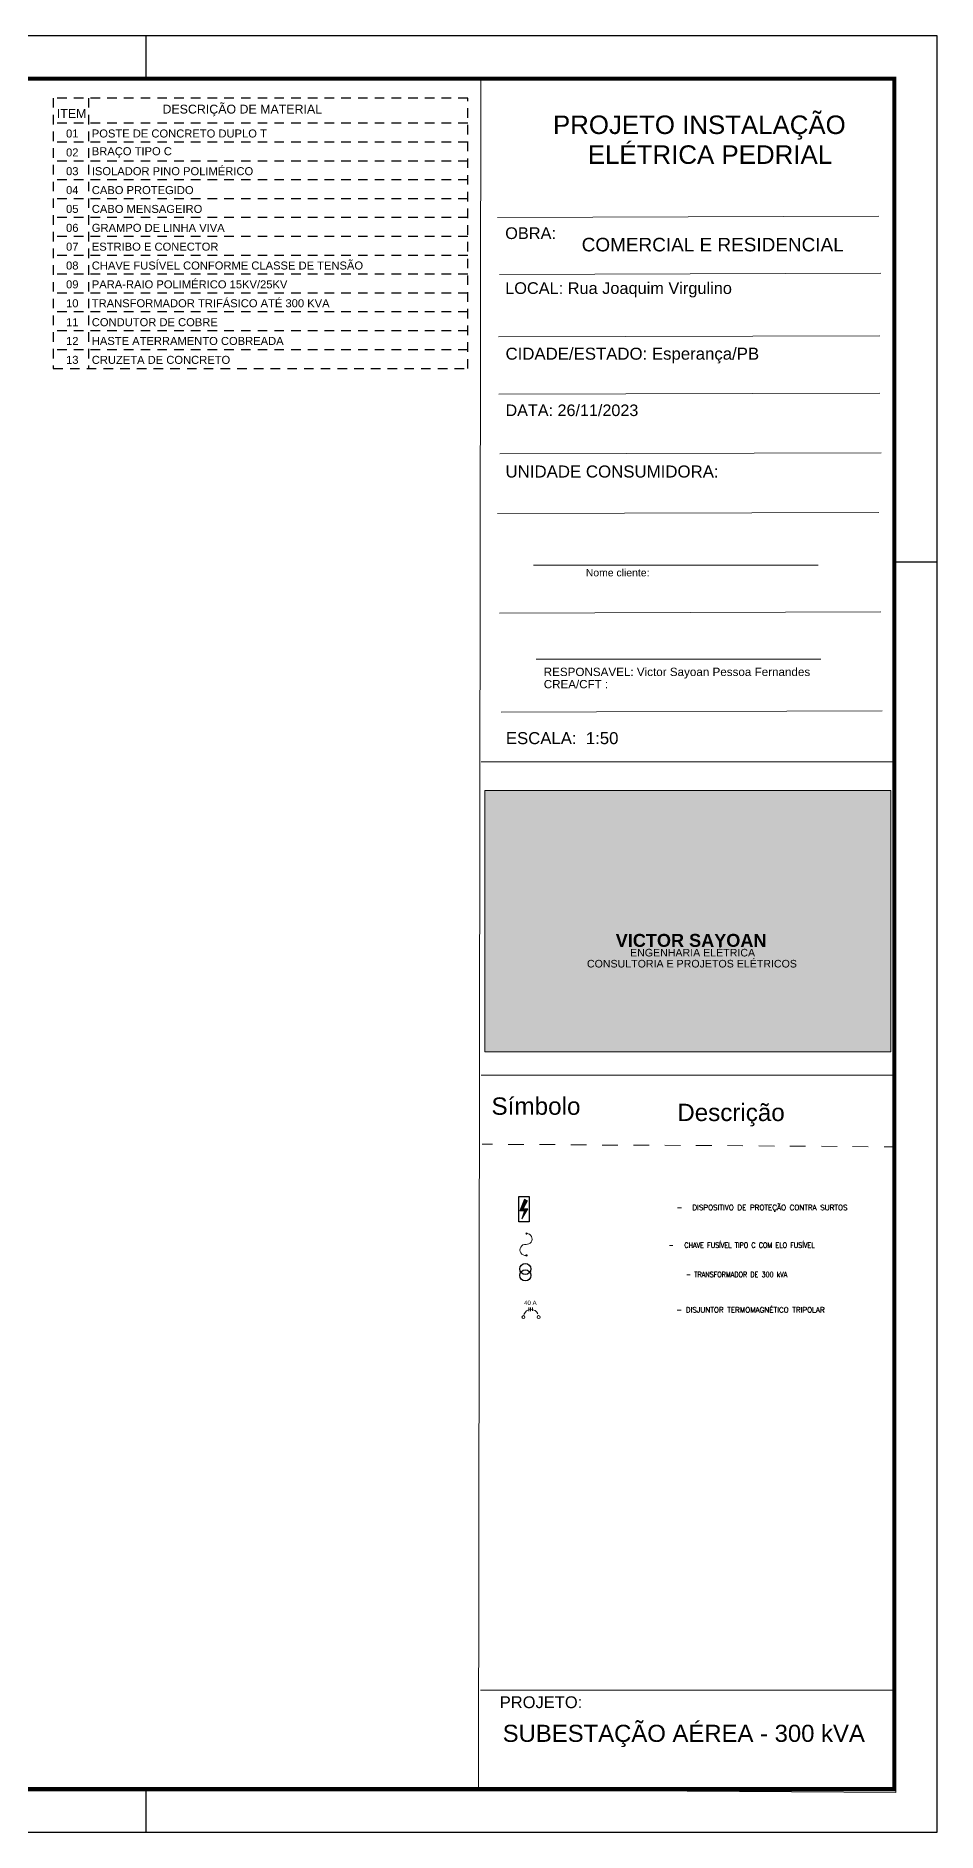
# Model space of a CAD drawing. Header units: metres. Extents: x 2999 to 3164, y 1641 to 1678.
# Drawn here: x 3145.42 to 3164.28, y 1640.57 to 1678.17 of the extents above; entities that cross this region are included whole.
import ezdxf

# ---------------------------------------------------------------- set-up
doc = ezdxf.new("R2010")
doc.units = ezdxf.units.M
doc.linetypes.add('CONTORNO_QUADRO_T', pattern=[0.35, 0.2, -0.15])
doc.linetypes.add('Contínuo', pattern=[0])
for name, color, linetype in [('4', 136, 'Continuous'), ('ARQ-FOLHA', 7, 'Continuous'), ('DIAGRAMA', 7, 'Continuous'), ('LEGENDA_TEXTO', 136, 'Continuous'), ('PDF29_Geometry', 7, 'Continuous'), ('PDF3_DI-Disjuntor', 7, 'Continuous'), ('PDF3_DI-Textos do diagrama', 7, 'Continuous'), ('PDF3_DIAGRAMA', 7, 'Continuous'), ('PDF3_Text', 7, 'Continuous')]:
    doc.layers.add(name, color=color, linetype=linetype)
for name, color, linetype, true_color in [('PDF29_Text', 30, 'Continuous', 0xff7f00), ('PDF47_Solid Fills', 7, 'Continuous', 0xc7ad54), ('PDF47_Text', 7, 'Continuous', 0xffffff)]:
    doc.layers.add(name, color=color, linetype=linetype, true_color=true_color)
doc.styles.add('Arial$001', font='arial.ttf', dxfattribs={"height": 1.562076})
doc.styles.add('PDF Arial', font='arial.ttf')
doc.styles.add('PDF ArialMT', font='arial.ttf')
doc.styles.add('PDF Sarabun-Extra Bold', font='arialbd.ttf')
doc.styles.add('PDF Sarabun-Thin', font='arial.ttf')
doc.styles.add('ROMANS', font='ROMANS.shx', dxfattribs={"width": 0.8, "height": 0.1})
doc.styles.add('SIMPLEX', font='simplex.shx', dxfattribs={"height": 0.1})

# ---------------------------------------------------------------- blocks, each defined once
blk = doc.blocks.new('FOLHA A2')
at = {"layer": 'ARQ-FOLHA'}
for p, q in [((594, 0), (0, 0)), ((409, -10), (409, 0)), ((594, -420), (594, 0)), ((584, -123), (594, -123)), ((409, -420), (409, -410)), ((0, -420), (594, -420))]:
    blk.add_line(p, q, dxfattribs=at)
at = {"layer": 'ARQ-FOLHA', "const_width": 1}
blk.add_lwpolyline([(25, -410), (584, -410), (584, -10), (25, -10), (25, -410)], dxfattribs=at)

msp = doc.modelspace()

# ---------------------------------------------------------------- hatches: boundary and pattern name
at = {"linetype": 'Contínuo', "true_color": 0xfecc66}
h = msp.add_hatch(color=31, dxfattribs=at)
h.dxf.hatch_style = 1
h.set_gradient(color1=(254, 204, 102))
h.paths.add_polyline_path([(3158.853, 1660.993), (3158.95, 1661.047), (3159.685, 1660.645), (3159.737, 1660.887), (3158.953, 1661.317), (3158.623, 1661.133), (3158.623, 1660.723), (3159.479, 1660.239), (3159.479, 1660.121), (3159.25, 1659.989), (3159.256, 1659.737), (3159.709, 1659.995), (3159.71, 1660.387), (3158.853, 1660.87)])
h.paths.add_polyline_path([(3159.063, 1660.383), (3158.843, 1660.383), (3158.843, 1659.887), (3158.408, 1660.114), (3158.408, 1661.035), (3158.172, 1660.969), (3158.187, 1659.99), (3158.847, 1659.634), (3159.063, 1659.638)])

# ---------------------------------------------------------------- linework, layer by layer
msp.add_line((3154.731, 1677.272), (3163.389, 1677.272))
at = {"color": 7, "linetype": 'Continuous', "lineweight": 9, "true_color": 0x000007}
for points in [[(3163.389, 1677.272), (3163.418, 1641.395), (3154.684, 1641.455), (3154.731, 1677.272)], [(3155.079, 1674.37), (3163.067, 1674.393), (3163.067, 1674.393)], [(3155.122, 1673.174), (3163.107, 1673.204), (3163.107, 1673.204)], [(3155.099, 1671.865), (3163.084, 1671.891), (3163.084, 1671.891)], [(3155.105, 1670.666), (3163.087, 1670.692), (3163.087, 1670.692)], [(3155.128, 1669.416), (3163.114, 1669.44), (3163.114, 1669.44)], [(3155.079, 1668.167), (3163.061, 1668.194), (3163.061, 1668.194)], [(3155.122, 1666.086), (3163.104, 1666.113), (3163.104, 1666.113)], [(3155.155, 1664.012), (3163.137, 1664.039), (3163.137, 1664.039)], [(3154.737, 1662.969), (3163.392, 1662.969), (3163.392, 1662.969)], [(3154.741, 1656.415), (3163.392, 1656.415), (3163.392, 1656.415)], [(3162.189, 1654.92), (3161.861, 1654.924), (3161.861, 1654.924)], [(3162.842, 1654.914), (3162.514, 1654.92), (3162.514, 1654.92)], [(3163.389, 1654.91), (3163.173, 1654.914), (3163.173, 1654.914)], [(3154.727, 1643.539), (3163.385, 1643.539), (3163.385, 1643.539)]]:
    msp.add_lwpolyline(points, dxfattribs=at)
at = {"color": 7, "linetype": 'Continuous', "lineweight": 20, "true_color": 0x000007}
for points in [[(3155.834, 1667.087), (3161.793, 1667.087), (3161.793, 1667.087)], [(3155.889, 1665.119), (3161.848, 1665.119), (3161.848, 1665.119)], [(3154.978, 1654.967), (3154.761, 1654.967), (3154.761, 1654.967)], [(3155.635, 1654.962), (3155.304, 1654.962), (3155.304, 1654.962)], [(3156.288, 1654.959), (3155.962, 1654.959), (3155.962, 1654.959)], [(3156.946, 1654.954), (3156.614, 1654.954), (3156.614, 1654.954)], [(3157.598, 1654.95), (3157.272, 1654.95), (3157.272, 1654.95)], [(3158.256, 1654.945), (3157.925, 1654.945), (3157.925, 1654.945)], [(3158.909, 1654.94), (3158.583, 1654.945), (3158.583, 1654.945)], [(3159.567, 1654.937), (3159.235, 1654.94), (3159.235, 1654.94)], [(3160.219, 1654.932), (3159.893, 1654.937), (3159.893, 1654.937)], [(3160.877, 1654.929), (3160.551, 1654.932), (3160.551, 1654.932)], [(3161.53, 1654.924), (3161.203, 1654.929), (3161.203, 1654.929)]]:
    msp.add_lwpolyline(points, dxfattribs=at)
at = {"color": 7, "linetype": 'Continuous', "lineweight": 9, "true_color": 0xffffff}
msp.add_lwpolyline([(3154.817, 1656.898), (3154.817, 1662.372), (3163.316, 1662.372), (3163.316, 1656.898)], close=True, dxfattribs=at)
at = {"color": 7, "transparency": 33554559}
for points in [[(3155.688, 1653.097), (3155.67, 1653.109), (3155.665, 1653.097)], [(3155.665, 1653.097), (3155.688, 1653.097), (3155.67, 1653.086)], [(3155.678, 1653.117), (3155.688, 1653.097), (3155.67, 1653.109)], [(3155.688, 1653.097), (3155.67, 1653.086), (3155.688, 1653.096)], [(3155.67, 1653.086), (3155.688, 1653.096), (3155.678, 1653.077)], [(3155.69, 1653.12), (3155.69, 1653.097), (3155.678, 1653.117)], [(3155.69, 1653.097), (3155.678, 1653.117), (3155.688, 1653.097)], [(3155.678, 1653.077), (3155.688, 1653.096), (3155.69, 1653.073)], [(3155.688, 1653.096), (3155.69, 1653.073), (3155.69, 1653.096)], [(3155.701, 1653.117), (3155.69, 1653.12), (3155.69, 1653.097)], [(3155.69, 1653.097), (3155.71, 1653.109), (3155.701, 1653.117)], [(3155.713, 1653.097), (3155.69, 1653.097), (3155.71, 1653.109)], [(3155.71, 1653.086), (3155.69, 1653.096), (3155.713, 1653.097)], [(3155.69, 1653.096), (3155.713, 1653.097), (3155.69, 1653.097)], [(3155.69, 1653.073), (3155.701, 1653.077), (3155.69, 1653.096)], [(3155.701, 1653.077), (3155.69, 1653.096), (3155.71, 1653.086)], [(3155.687, 1652.641), (3155.667, 1652.652), (3155.664, 1652.641)], [(3155.664, 1652.641), (3155.687, 1652.641), (3155.667, 1652.629)], [(3155.675, 1652.661), (3155.687, 1652.641), (3155.667, 1652.652)], [(3155.687, 1652.641), (3155.667, 1652.629), (3155.687, 1652.639)], [(3155.667, 1652.629), (3155.687, 1652.639), (3155.675, 1652.621)], [(3155.688, 1652.664), (3155.688, 1652.641), (3155.675, 1652.661)], [(3155.688, 1652.641), (3155.675, 1652.661), (3155.687, 1652.641)], [(3155.675, 1652.621), (3155.687, 1652.639), (3155.688, 1652.616)], [(3155.687, 1652.639), (3155.688, 1652.616), (3155.688, 1652.639)], [(3155.7, 1652.661), (3155.688, 1652.664), (3155.688, 1652.641)], [(3155.688, 1652.641), (3155.708, 1652.652), (3155.7, 1652.661)], [(3155.711, 1652.641), (3155.688, 1652.641), (3155.708, 1652.652)], [(3155.708, 1652.629), (3155.688, 1652.639), (3155.711, 1652.641)], [(3155.688, 1652.639), (3155.711, 1652.641), (3155.688, 1652.641)], [(3155.688, 1652.616), (3155.7, 1652.621), (3155.688, 1652.639)], [(3155.7, 1652.621), (3155.688, 1652.639), (3155.708, 1652.629)]]:
    msp.add_solid(points, dxfattribs=at)
at = {"layer": 'DIAGRAMA', "lineweight": 0}
msp.add_lwpolyline([(3155.692, 1653.099, -1.053345), (3155.677, 1652.871, 1.122038), (3155.682, 1652.639)], format="xyb", dxfattribs=at)
at = {"layer": 'DIAGRAMA', "linetype": 'Continuous'}
for centre in [(3155.663, 1652.355), (3155.663, 1652.22)]:
    msp.add_circle(centre, 0.116, dxfattribs=at)
at = {"layer": 'PDF29_Geometry', "color": 150, "linetype": 'CONTORNO_QUADRO_T', "lineweight": 25, "true_color": 0x007fff}
msp.add_lwpolyline([(3145.78, 1671.204), (3154.46, 1671.204), (3154.46, 1676.866), (3145.78, 1676.866)], close=True, dxfattribs=at)
for points in [[(3146.514, 1676.866), (3146.514, 1671.204)], [(3154.46, 1676.339), (3145.78, 1676.339)], [(3154.46, 1675.943), (3145.78, 1675.943)], [(3154.46, 1675.547), (3145.78, 1675.547)], [(3154.46, 1675.153), (3145.78, 1675.153)], [(3154.46, 1674.758), (3145.78, 1674.758)], [(3154.46, 1674.364), (3145.78, 1674.364)], [(3154.46, 1673.968), (3145.78, 1673.968)], [(3154.46, 1673.574), (3145.78, 1673.574)], [(3154.46, 1673.178), (3145.78, 1673.178)], [(3154.46, 1672.785), (3145.78, 1672.785)], [(3154.46, 1672.389), (3145.78, 1672.389)], [(3154.46, 1671.995), (3145.78, 1671.995)], [(3154.46, 1671.599), (3145.78, 1671.599)]]:
    msp.add_lwpolyline(points, dxfattribs=at)
at = {"layer": 'PDF3_DI-Disjuntor', "color": 1, "lineweight": 30}
msp.add_lwpolyline([(3155.527, 1653.87), (3155.743, 1653.87), (3155.743, 1653.345), (3155.527, 1653.345)], close=True, dxfattribs=at)
at = {"layer": 'PDF3_DI-Disjuntor', "transparency": 33554559}
for points in [[(3155.635, 1653.783), (3155.62, 1653.613), (3155.563, 1653.613)], [(3155.707, 1653.783), (3155.635, 1653.783), (3155.62, 1653.613)], [(3155.645, 1653.814), (3155.707, 1653.783), (3155.635, 1653.783)], [(3155.563, 1653.613), (3155.692, 1653.572), (3155.547, 1653.572)], [(3155.717, 1653.613), (3155.563, 1653.613), (3155.692, 1653.572)], [(3155.645, 1653.572), (3155.692, 1653.572), (3155.589, 1653.402)]]:
    msp.add_solid(points, dxfattribs=at)
at = {"layer": 'PDF3_DI-Textos do diagrama', "lineweight": 20}
msp.add_lwpolyline([(3155.707, 1653.783), (3155.62, 1653.613), (3155.717, 1653.613), (3155.589, 1653.402), (3155.645, 1653.572), (3155.547, 1653.572), (3155.645, 1653.814)], close=True, dxfattribs=at)
at = {"layer": 'PDF3_DIAGRAMA', "color": 1, "lineweight": 5}
for p, q in [((3155.736, 1651.475), (3155.736, 1651.549)), ((3155.769, 1651.475), (3155.769, 1651.549)), ((3155.812, 1651.477), (3155.812, 1651.551))]:
    msp.add_line(p, q, dxfattribs=at)
for centre in [(3155.624, 1651.348), (3155.942, 1651.348)]:
    msp.add_circle(centre, 0.0318, dxfattribs=at)
msp.add_arc((3155.783, 1651.348), 0.159, 25, 160, dxfattribs=at)
at = {"layer": 'PDF47_Solid Fills', "color": 7, "linetype": 'Contínuo', "lineweight": 25, "true_color": 0xffffff, "transparency": 33554559}
msp.add_solid([(3154.817, 1662.372), (3163.316, 1662.372), (3154.817, 1656.898), (3163.316, 1656.898)], dxfattribs=at)
at = {"layer": 'PDF47_Solid Fills', "color": 169, "linetype": 'Contínuo', "lineweight": 25, "true_color": 0x242d4c, "transparency": 33554559}
msp.add_solid([(3154.817, 1662.372), (3163.316, 1662.372), (3154.817, 1656.898), (3163.316, 1656.898)], dxfattribs=at)

# ---------------------------------------------------------------- block references
at = {"layer": 'ARQ-FOLHA', "xscale": 0.08952391981061225, "yscale": 0.08952391981061225, "zscale": 0.08952391981061225}
msp.add_blockref('FOLHA A2', (3111.107, 1678.168), dxfattribs=at)

# ---------------------------------------------------------------- texts
at = {"color": 7, "true_color": 0x000007, "style": 'Arial$001'}
for s, height, p in [('PROJETO INSTALAÇÃO ', 0.38706, (3156.242, 1676.114)), ('ELÉTRICA PEDRIAL', 0.38784, (3156.969, 1675.489)), ('OBRA:', 0.2449, (3155.241, 1673.916)), ('COMERCIAL E RESIDENCIAL', 0.28386, (3156.843, 1673.657)), ('LOCAL: Rua Joaquim Virgulino', 0.24455, (3155.241, 1672.766)), ('CIDADE/ESTADO: Esperança/PB', 0.25145, (3155.249, 1671.39)), ('DATA: 26/11/2023', 0.24195, (3155.248, 1670.21)), ('UNIDADE CONSUMIDORA:', 0.25215, (3155.248, 1668.923)), ('Nome cliente:', 0.15607, (3156.929, 1666.854)), ('RESPONSAVEL: Victor Sayoan Pessoa Fernandes', 0.17443, (3156.048, 1664.768)), ('CREA/CFT : ', 0.17376, (3156.049, 1664.511)), ('ESCALA:  1:50', 0.25077, (3155.256, 1663.342)), ('Símbolo', 0.3637, (3154.954, 1655.583)), ('Descrição', 0.3623, (3158.844, 1655.452)), ('PROJETO:', 0.2472, (3155.128, 1643.162)), ('SUBESTAÇÃO AÉREA - 300 kVA', 0.35781, (3155.189, 1642.456))]:
    msp.add_text(s, height=height, dxfattribs=at).set_placement(p)
at = {"layer": '4', "linetype": 'Contínuo', "char_height": 0.11, "style": 'ROMANS'}
for s, insert, attachment_point in [('\\pxi-3,l4,t4;-^ICHAVE FUSÍVEL TIPO C COM ELO FUSÍVEL', (3158.552, 1652.908), 1), ('\\pxi-3,l4,t4;-^ITRANSFORMADOR DE 300 kVA', (3160.032, 1652.24), 5)]:
    msp.add_mtext_dynamic_manual_height_columns(s, width=4.64123, gutter_width=1, heights=[0], dxfattribs=dict(at, insert=insert, attachment_point=attachment_point))
at = {"layer": 'LEGENDA_TEXTO', "char_height": 0.11, "attachment_point": 7, "style": 'SIMPLEX'}
for s, insert in [('\\pxi-3,l5,t5;-^IDISPOSITIVO DE PROTEÇÃO CONTRA SURTOS', (3158.61, 1653.555)), ('- DISJUNTOR TERMOMAGNÉTICO TRIPOLAR', (3158.824, 1651.443))]:
    msp.add_mtext(s, dxfattribs=dict(at, insert=insert))
at = {"layer": 'PDF29_Text', "color": 7, "linetype": 'CONTORNO_QUADRO_T', "attachment_point": 4, "style": 'PDF ArialMT'}
for s, insert, char_height in [('ITEM', (3145.854, 1676.543), 0.1856), ('DESCRIÇÃO DE MATERIAL', (3148.066, 1676.607), 0.18558)]:
    msp.add_mtext(s, dxfattribs=dict(at, insert=insert, char_height=char_height))
at = {"layer": 'PDF29_Text', "linetype": 'CONTORNO_QUADRO_T', "attachment_point": 4, "style": 'PDF ArialMT'}
for s, insert, char_height in [('01', (3146.047, 1676.124), 0.1675), ('POSTE DE CONCRETO DUPLO T', (3146.586, 1676.124), 0.16747), ('BRAÇO TIPO C', (3146.586, 1675.728), 0.16747), ('02', (3146.047, 1675.728), 0.1675), ('ISOLADOR PINO POLIMÉRICO', (3146.586, 1675.335), 0.16747), ('03', (3146.047, 1675.335), 0.1675), ('04', (3146.047, 1674.939), 0.1675), ('CABO PROTEGIDO', (3146.586, 1674.939), 0.16747), ('05', (3146.047, 1674.545), 0.1675), ('CABO MENSAGEIRO', (3146.586, 1674.545), 0.16747), ('06', (3146.047, 1674.149), 0.1675), ('GRAMPO DE LINHA VIVA', (3146.586, 1674.149), 0.16747), ('07', (3146.047, 1673.755), 0.1675), ('ESTRIBO E CONECTOR', (3146.586, 1673.755), 0.16747), ('08', (3146.047, 1673.36), 0.1675), ('CHAVE FUSÍVEL CONFORME CLASSE DE TENSÃO', (3146.586, 1673.36), 0.16747), ('09', (3146.047, 1672.966), 0.1675), ('PARA-RAIO POLIMÉRICO 15KV/25KV', (3146.586, 1672.966), 0.16747), ('10', (3146.047, 1672.57), 0.1675), ('TRANSFORMADOR TRIFÁSICO ATÉ 300 KVA', (3146.586, 1672.57), 0.16747), ('11', (3146.047, 1672.174), 0.1675), ('CONDUTOR DE COBRE', (3146.586, 1672.174), 0.16747), ('12', (3146.047, 1671.781), 0.1675), ('HASTE ATERRAMENTO COBREADA', (3146.586, 1671.781), 0.16747), ('13', (3146.047, 1671.385), 0.1675), ('CRUZETA DE CONCRETO', (3146.586, 1671.385), 0.16747)]:
    msp.add_mtext(s, dxfattribs=dict(at, insert=insert, char_height=char_height))
at = {"layer": 'PDF3_Text', "insert": (3155.637, 1651.601), "char_height": 0.0913, "attachment_point": 7, "style": 'PDF Arial'}
msp.add_mtext('40 A', dxfattribs=at)
at = {"layer": 'PDF47_Text', "linetype": 'Contínuo', "attachment_point": 4}
for s, insert, char_height, style in [('VICTOR SAYOAN', (3157.555, 1659.232), 0.27123, 'PDF Sarabun-Extra Bold'), ('ENGENHARIA ELÉTRICA', (3157.855, 1658.976), 0.15911, 'PDF Sarabun-Thin'), ('CONSULTORIA E PROJETOS ELÉTRICOS', (3156.953, 1658.745), 0.15911, 'PDF Sarabun-Thin')]:
    msp.add_mtext(s, dxfattribs=dict(at, insert=insert, char_height=char_height, style=style))

doc.saveas('drawing.dxf')
